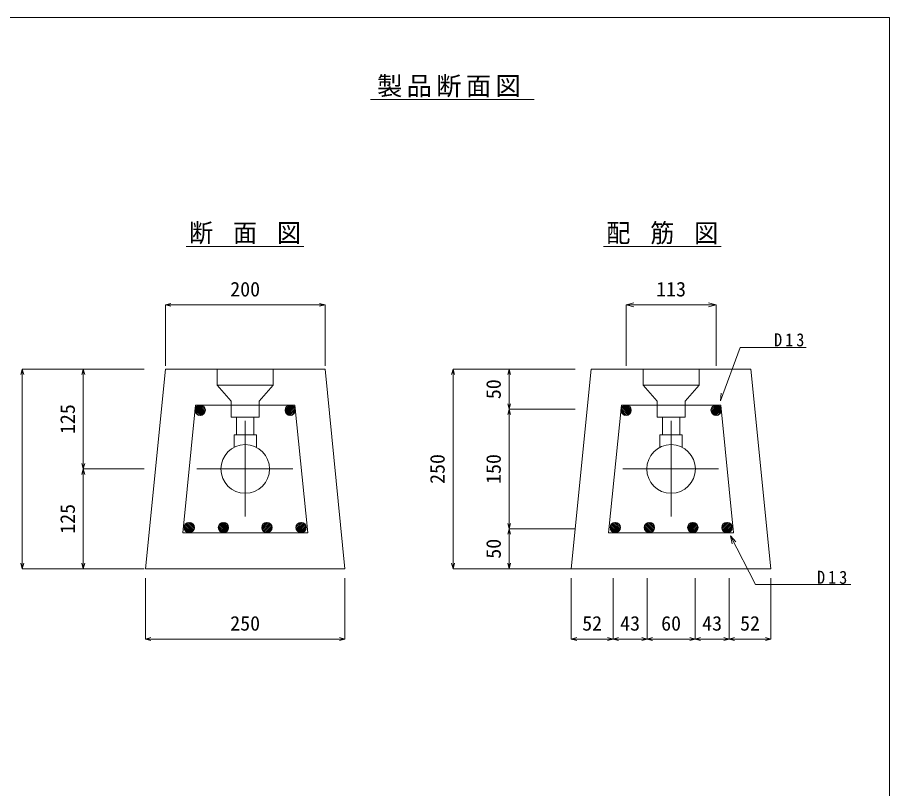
# Model space of a CAD drawing. Units: millimetres, scale not verified. Extents: x -1400 to 2655, y -980 to 980.
# Drawn here: x 308 to 1400, y 13 to 980 of the extents above; entities that cross this region are included whole.
import ezdxf
from ezdxf.enums import TextEntityAlignment as Align

# ---------------------------------------------------------------- set-up
doc = ezdxf.new("R2010")
doc.units = ezdxf.units.MM
doc.header["$LTSCALE"] = 10
doc.linetypes.add('CHAIN', pattern=[18.5, 12, -1.5, 3.5, -1.5])
doc.layers.add('0-1_ブロック', color=7, linetype='Continuous', lineweight=9)
doc.layers.add('1-0', color=7, linetype='Continuous', lineweight=18)
doc.styles.add('ＭＳ ゴシック', font='')
doc.styles.get('ＭＳ ゴシック').set_extended_font_data('MS Gothic')

msp = doc.modelspace()

# ---------------------------------------------------------------- linework, layer by layer
at = {"layer": '0-1_ブロック', "color": 5}
msp.add_line((1400, 980), (-1400, 980), dxfattribs=at)
msp.add_lwpolyline([(-1400, -980), (1400, -980), (1400, 980)], dxfattribs=at)
at = {"layer": '1-0', "color": 3}
for p, q in [((749.92, 877.22), (954.78, 877.22)), ((518.92, 693.04), (666.39, 693.04)), ((1041.54, 693.04), (1189.01, 693.04)), ((492.85, 539.03), (467.85, 289.03)), ((692.85, 539.03), (492.85, 539.03)), ((692.85, 539.03), (717.85, 289.03)), ((1026.38, 539.03), (1001.38, 289.03)), ((1226.38, 539.03), (1026.38, 539.03)), ((1226.38, 539.03), (1251.38, 289.03)), ((467.85, 289.03), (717.85, 289.03)), ((1001.38, 289.03), (1251.38, 289.03))]:
    msp.add_line(p, q, dxfattribs=at)
at = {"layer": '1-0', "color": 4}
for p, q in [((492.85, 619.74), (499.61, 621.56)), ((492.85, 619.74), (692.85, 619.74)), ((492.85, 619.74), (499.61, 617.93)), ((492.85, 619.74), (492.85, 543.31)), ((692.85, 619.74), (686.09, 621.56)), ((692.85, 619.74), (686.09, 617.93)), ((692.85, 619.74), (692.85, 543.31)), ((1070, 619.74), (1079.66, 622.33)), ((1070, 619.74), (1182.77, 619.74)), ((1070, 619.74), (1079.66, 617.16)), ((1070, 619.74), (1070, 543.31)), ((1182.77, 619.74), (1173.11, 622.33)), ((1182.77, 619.74), (1173.11, 617.16)), ((1182.77, 619.74), (1182.77, 543.31)), ((313.58, 539.03), (311.77, 532.27)), ((313.58, 289.03), (313.58, 539.03)), ((313.58, 539.03), (315.39, 532.27)), ((313.58, 539.03), (390.01, 539.03)), ((390.01, 539.03), (388.2, 532.27)), ((390.01, 414.03), (390.01, 539.03)), ((390.01, 539.03), (391.82, 532.27)), ((390.01, 539.03), (466.45, 539.03)), ((853.21, 539.03), (851.4, 532.27)), ((853.21, 289.03), (853.21, 539.03)), ((853.21, 539.03), (855.03, 532.27)), ((853.21, 539.03), (923.54, 539.03)), ((923.54, 539.03), (921.72, 532.27)), ((923.54, 489.03), (923.54, 539.03)), ((923.54, 539.03), (925.35, 532.27)), ((923.54, 539.03), (1006.09, 539.03)), ((923.54, 489.03), (921.72, 495.8)), ((923.54, 489.03), (925.35, 495.8)), ((923.54, 489.03), (921.72, 482.27)), ((923.54, 339.03), (923.54, 489.03)), ((923.54, 489.03), (925.35, 482.27)), ((923.54, 489.03), (1006.09, 489.03)), ((390.01, 414.03), (388.2, 420.8)), ((390.01, 414.03), (391.82, 420.8)), ((390.01, 414.03), (388.2, 407.27)), ((390.01, 289.03), (390.01, 414.03)), ((390.01, 414.03), (391.82, 407.27)), ((390.01, 414.03), (466.45, 414.03)), ((923.54, 339.03), (921.72, 345.8)), ((923.54, 339.03), (921.72, 332.27)), ((923.54, 339.03), (925.35, 345.8)), ((923.54, 289.03), (923.54, 339.03)), ((923.54, 339.03), (925.35, 332.27)), ((923.54, 339.03), (1006.09, 339.03)), ((313.58, 289.03), (311.77, 295.8)), ((313.58, 289.03), (315.39, 295.8)), ((390.01, 289.03), (388.2, 295.8)), ((390.01, 289.03), (391.82, 295.8)), ((853.21, 289.03), (851.4, 295.8)), ((853.21, 289.03), (855.03, 295.8)), ((923.54, 289.03), (921.72, 295.8)), ((923.54, 289.03), (925.35, 295.8)), ((313.58, 289.03), (390.01, 289.03)), ((390.01, 289.03), (466.45, 289.03)), ((853.21, 289.03), (923.54, 289.03)), ((923.54, 289.03), (1006.09, 289.03)), ((467.85, 200.87), (467.85, 277.31)), ((717.85, 200.87), (717.85, 277.31)), ((1001.38, 200.87), (1001.38, 277.31)), ((1053.59, 200.87), (1053.59, 277.31)), ((1096.38, 200.87), (1096.38, 277.31)), ((1156.38, 200.87), (1156.38, 277.31)), ((1199.17, 200.87), (1199.17, 277.31)), ((1251.38, 200.87), (1251.38, 277.31)), ((467.85, 200.87), (474.61, 202.69)), ((467.85, 200.87), (717.85, 200.87)), ((467.85, 200.87), (474.61, 199.06)), ((717.85, 200.87), (711.09, 202.69)), ((717.85, 200.87), (711.09, 199.06)), ((1001.38, 200.87), (1008.15, 202.69)), ((1001.38, 200.87), (1053.59, 200.87)), ((1001.38, 200.87), (1008.15, 199.06)), ((1053.59, 200.87), (1046.83, 202.69)), ((1053.59, 200.87), (1046.83, 199.06)), ((1053.59, 200.87), (1060.36, 202.69)), ((1053.59, 200.87), (1096.38, 200.87)), ((1053.59, 200.87), (1060.36, 199.06)), ((1096.38, 200.87), (1089.62, 202.69)), ((1096.38, 200.87), (1089.62, 199.06)), ((1096.38, 200.87), (1103.15, 202.69)), ((1096.38, 200.87), (1156.38, 200.87)), ((1096.38, 200.87), (1103.15, 199.06)), ((1156.38, 200.87), (1149.62, 202.69)), ((1156.38, 200.87), (1149.62, 199.06)), ((1156.38, 200.87), (1163.15, 202.69)), ((1156.38, 200.87), (1199.17, 200.87)), ((1156.38, 200.87), (1163.15, 199.06)), ((1199.17, 200.87), (1192.41, 202.69)), ((1199.17, 200.87), (1192.41, 199.06)), ((1199.17, 200.87), (1205.94, 202.69)), ((1199.17, 200.87), (1251.38, 200.87)), ((1199.17, 200.87), (1205.94, 199.06)), ((1251.38, 200.87), (1244.62, 202.69)), ((1251.38, 200.87), (1244.62, 199.06))]:
    msp.add_line(p, q, dxfattribs=at)
at = {"layer": '1-0'}
for p, q in [((627.85, 519.03), (627.85, 539.03)), ((1161.38, 519.03), (1161.38, 539.03)), ((557.85, 519.03), (575.35, 499.03)), ((610.35, 499.03), (627.85, 519.03)), ((1091.38, 519.03), (1108.88, 499.03)), ((1143.88, 499.03), (1161.38, 519.03)), ((1188.21, 499.23), (1189.09, 509.19)), ((532.17, 492.41), (541.35, 483.24)), ((533.43, 493.28), (542.21, 484.5)), ((534.97, 493.86), (542.79, 486.04)), ((536.93, 494.02), (542.95, 488)), ((575.35, 499.03), (575.35, 479.03)), ((610.35, 499.03), (610.35, 479.03)), ((648.77, 494.02), (642.75, 488)), ((650.73, 493.86), (642.91, 486.04)), ((652.27, 493.28), (643.49, 484.5)), ((653.53, 492.41), (644.35, 483.24)), ((1065.71, 492.41), (1074.88, 483.24)), ((1066.96, 493.28), (1075.75, 484.5)), ((1068.5, 493.86), (1076.33, 486.04)), ((1070.47, 494.02), (1076.49, 488)), ((1108.88, 479.03), (1108.88, 499.03)), ((1143.88, 479.03), (1143.88, 499.03)), ((1182.3, 494.02), (1176.28, 488)), ((1184.27, 493.86), (1176.44, 486.04)), ((1185.81, 493.28), (1177.02, 484.5)), ((1187.06, 492.41), (1177.89, 483.24)), ((530.01, 488.22), (537.15, 481.07)), ((530.17, 485.93), (534.87, 481.24)), ((530.42, 489.92), (538.86, 481.49)), ((531.17, 491.3), (540.23, 482.24)), ((654.53, 491.3), (645.47, 482.24)), ((655.28, 489.92), (646.85, 481.49)), ((655.7, 488.22), (648.55, 481.07)), ((655.53, 485.93), (650.84, 481.24)), ((1063.54, 488.22), (1070.68, 481.07)), ((1063.7, 485.93), (1068.4, 481.24)), ((1063.96, 489.92), (1072.39, 481.49)), ((1064.7, 491.3), (1073.76, 482.24)), ((1188.07, 491.3), (1179, 482.24)), ((1188.81, 489.92), (1180.38, 481.49)), ((1189.23, 488.22), (1182.08, 481.07)), ((1189.06, 485.93), (1184.37, 481.24)), ((610.35, 479.03), (575.35, 479.03)), ((581.85, 456.64), (581.85, 479.03)), ((603.85, 456.64), (603.85, 479.03)), ((1143.88, 479.03), (1108.88, 479.03)), ((1115.38, 456.64), (1115.38, 479.03)), ((1137.38, 456.64), (1137.38, 479.03)), ((606.85, 456.64), (606.85, 440.77)), ((1140.38, 456.64), (1140.38, 440.77)), ((516.39, 341.22), (523.53, 334.07)), ((516.55, 338.93), (521.25, 334.24)), ((516.8, 342.92), (525.24, 334.49)), ((517.55, 344.3), (526.61, 335.23)), ((518.55, 345.41), (527.73, 336.24)), ((519.81, 346.28), (528.6, 337.49)), ((521.35, 346.86), (529.18, 339.03)), ((523.31, 347.02), (529.33, 341)), ((559.18, 341.22), (566.32, 334.07)), ((559.34, 338.93), (564.04, 334.24)), ((559.6, 342.92), (568.03, 334.49)), ((560.34, 344.3), (569.4, 335.23)), ((561.35, 345.41), (570.52, 336.24)), ((562.6, 346.28), (571.39, 337.49)), ((564.14, 346.86), (571.97, 339.03)), ((566.1, 347.02), (572.13, 341)), ((619.6, 347.02), (613.58, 341)), ((621.56, 346.86), (613.74, 339.03)), ((623.1, 346.28), (614.32, 337.49)), ((624.36, 345.41), (615.18, 336.24)), ((625.36, 344.3), (616.3, 335.23)), ((626.11, 342.92), (617.67, 334.49)), ((626.52, 341.22), (619.38, 334.07)), ((626.36, 338.93), (621.66, 334.24)), ((662.39, 347.02), (656.37, 341)), ((664.35, 346.86), (656.53, 339.03)), ((665.89, 346.28), (657.11, 337.49)), ((667.15, 345.41), (657.97, 336.24)), ((668.15, 344.3), (659.09, 335.23)), ((668.9, 342.92), (660.46, 334.49)), ((669.31, 341.22), (662.17, 334.07)), ((669.15, 338.93), (664.45, 334.24)), ((1049.92, 341.22), (1057.07, 334.07)), ((1050.09, 338.93), (1054.78, 334.24)), ((1050.34, 342.92), (1058.77, 334.49)), ((1051.08, 344.3), (1060.15, 335.23)), ((1052.09, 345.41), (1061.26, 336.24)), ((1053.34, 346.28), (1062.13, 337.49)), ((1054.88, 346.86), (1062.71, 339.03)), ((1056.85, 347.02), (1062.87, 341)), ((1092.71, 341.22), (1099.86, 334.07)), ((1092.88, 338.93), (1097.57, 334.24)), ((1093.13, 342.92), (1101.56, 334.49)), ((1093.87, 344.3), (1102.94, 335.23)), ((1094.88, 345.41), (1104.05, 336.24)), ((1096.13, 346.28), (1104.92, 337.49)), ((1097.67, 346.86), (1105.5, 339.03)), ((1099.64, 347.02), (1105.66, 341)), ((1153.13, 347.02), (1147.11, 341)), ((1155.09, 346.86), (1147.27, 339.03)), ((1156.63, 346.28), (1147.85, 337.49)), ((1157.89, 345.41), (1148.72, 336.24)), ((1158.89, 344.3), (1149.83, 335.23)), ((1159.64, 342.92), (1151.21, 334.49)), ((1160.06, 341.22), (1152.91, 334.07)), ((1159.89, 338.93), (1155.2, 334.24)), ((1195.92, 347.02), (1189.9, 341)), ((1197.88, 346.86), (1190.06, 339.03)), ((1199.43, 346.28), (1190.64, 337.49)), ((1200.68, 345.41), (1191.51, 336.24)), ((1201.69, 344.3), (1192.62, 335.23)), ((1202.43, 342.92), (1194, 334.49)), ((1202.85, 341.22), (1195.7, 334.07)), ((1202.68, 338.93), (1197.99, 334.24)), ((1200.63, 330.15), (1202.76, 320.38)), ((1200.63, 330.15), (1207.36, 322.75))]:
    msp.add_line(p, q, dxfattribs=at)
at = {"layer": '1-0', "color": 2}
for p, q in [((530.56, 494.03), (514.56, 334.03)), ((530.56, 494.03), (655.14, 494.03)), ((655.14, 494.03), (671.14, 334.03)), ((1064.09, 494.03), (1048.09, 334.03)), ((1064.09, 494.03), (1188.67, 494.03)), ((1064.09, 494.03), (1188.67, 494.03)), ((1188.67, 494.03), (1204.67, 334.03)), ((514.56, 334.03), (671.14, 334.03)), ((1048.09, 334.03), (1204.67, 334.03))]:
    msp.add_line(p, q, dxfattribs=at)
at = {"layer": '1-0', "linetype": 'CHAIN'}
for p, q in [((592.85, 474.48), (592.85, 353.58)), ((1126.38, 474.48), (1126.38, 353.58)), ((532.4, 414.03), (653.3, 414.03)), ((1065.93, 414.03), (1186.83, 414.03))]:
    msp.add_line(p, q, dxfattribs=at)
at = {"layer": '1-0'}
for points in [[(1188.21, 499.23), (1212.69, 566.23), (1295.54, 566.23)], [(627.85, 519.03), (557.85, 519.03), (557.85, 539.03)], [(1161.38, 519.03), (1091.38, 519.03), (1091.38, 539.03)], [(606.85, 456.64), (578.85, 456.64), (578.85, 440.77)], [(1140.38, 456.64), (1112.38, 456.64), (1112.38, 440.77)], [(1200.63, 330.15), (1231.99, 269.31), (1351.32, 269.31)]]:
    msp.add_lwpolyline(points, dxfattribs=at)
at = {"layer": '1-0', "color": 2}
for centre in [(536.47, 487.54), (649.23, 487.54), (1070, 487.54), (1182.77, 487.54), (522.85, 340.53), (565.64, 340.53), (620.06, 340.53), (662.85, 340.53), (1056.38, 340.53), (1099.17, 340.53), (1153.59, 340.53), (1196.38, 340.53)]:
    msp.add_circle(centre, 6.5, dxfattribs=at)
at = {"layer": '1-0', "color": 3}
for centre in [(592.85, 414.03), (1126.38, 414.03)]:
    msp.add_circle(centre, 30.45, dxfattribs=at)

# ---------------------------------------------------------------- texts
at = {"layer": '1-0', "color": 4, "style": 'ＭＳ ゴシック'}
for s, p in [('200', (574.1, 624.74)), ('113', (1107.63, 624.74)), ('250', (574.1, 205.87)), ('52', (1014.99, 205.87)), ('43', (1062.49, 205.87)), ('60', (1113.88, 205.87)), ('43', (1165.28, 205.87)), ('52', (1212.78, 205.87))]:
    msp.add_text(s, height=18.33, dxfattribs=at).set_placement(p, align=Align.BOTTOM_LEFT)
for s, p in [('50', (918.54, 501.53)), ('125', (385.01, 457.78)), ('250', (848.21, 395.28)), ('150', (918.54, 395.28)), ('125', (385.01, 332.78)), ('50', (918.54, 301.53))]:
    msp.add_text(s, height=18.33, rotation=90, dxfattribs=at).set_placement(p, align=Align.BOTTOM_LEFT)
at = {"layer": '1-0', "attachment_point": 7, "style": 'ＭＳ ゴシック'}
for s, insert, char_height in [('\\T1.17;製品断面図', (758.08, 879.72), 23.23), ('\\T1.22;\\W0.95;断\\~面\\~図', (522.59, 695.52), 23.23), ('\\T1.22;\\W0.95;配\\~筋\\~図', (1045.21, 695.52), 23.23), ('\\T1.38;\\W0.9;D13', (1255.42, 567.44), 16.42), ('\\T1.38;\\W0.9;D13', (1309.21, 269.78), 16.42)]:
    msp.add_mtext(s, dxfattribs=dict(at, insert=insert, char_height=char_height))

doc.saveas('drawing.dxf')
